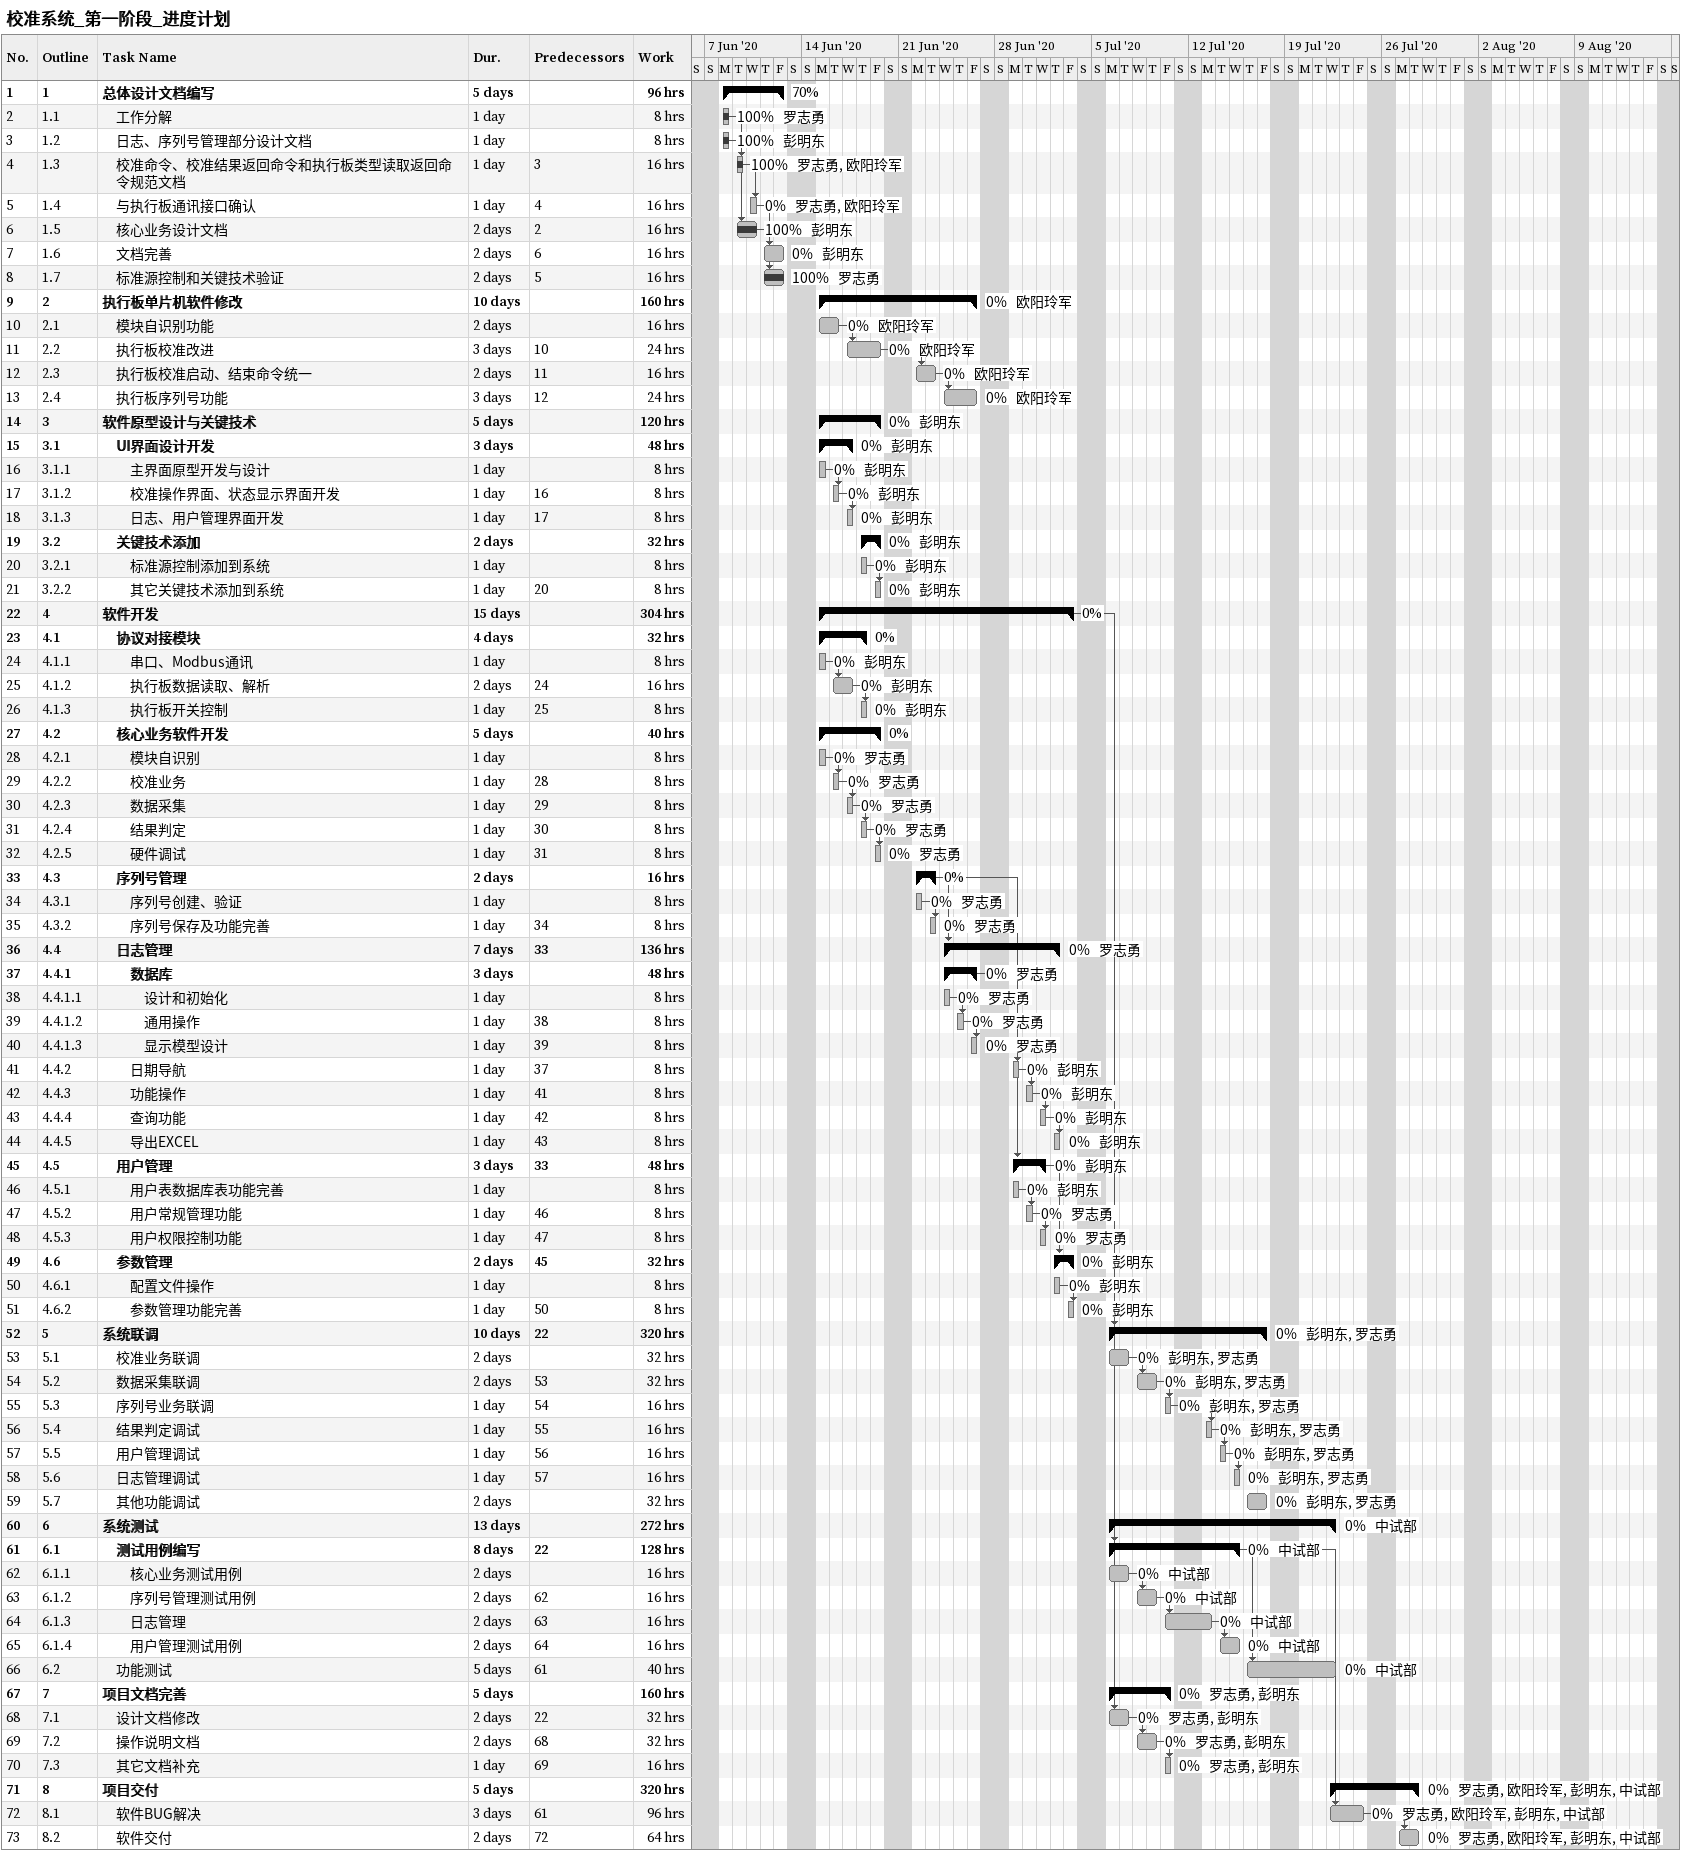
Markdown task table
校准系统_第一阶段_进度计划

| ID | WBS | Task | Duration | Start | Finish | Predecessors | Resources | % complete | Work (h) |
|---|---|---|---|---|---|---|---|---|---|
| 1 | 1 | **总体设计文档编写** | 5d | 2020-06-08 | 2020-06-12 |  |  | 70 | 96 |
| 2 | 1.1 | 工作分解 | 1d | 2020-06-08 | 2020-06-08 |  | 罗志勇 | 100 | 8 |
| 3 | 1.2 | 日志、序列号管理部分设计文档 | 1d | 2020-06-08 | 2020-06-08 |  | 彭明东 | 100 | 8 |
| 4 | 1.3 | 校准命令、校准结果返回命令和执行板类型读取返回命令规范文档 | 1d | 2020-06-09 | 2020-06-09 | 3 | 罗志勇, 欧阳玲军 | 100 | 16 |
| 5 | 1.4 | 与执行板通讯接口确认 | 1d | 2020-06-10 | 2020-06-10 | 4 | 罗志勇, 欧阳玲军 | 0 | 16 |
| 6 | 1.5 | 核心业务设计文档 | 2d | 2020-06-09 | 2020-06-10 | 2 | 彭明东 | 100 | 16 |
| 7 | 1.6 | 文档完善 | 2d | 2020-06-11 | 2020-06-12 | 6 | 彭明东 | 0 | 16 |
| 8 | 1.7 | 标准源控制和关键技术验证 | 2d | 2020-06-11 | 2020-06-12 | 5 | 罗志勇 | 100 | 16 |
| 9 | 2 | **执行板单片机软件修改** | 10d | 2020-06-15 | 2020-06-26 |  | 欧阳玲军 | 0 | 160 |
| 10 | 2.1 | 模块自识别功能 | 2d | 2020-06-15 | 2020-06-16 |  | 欧阳玲军 | 0 | 16 |
| 11 | 2.2 | 执行板校准改进 | 3d | 2020-06-17 | 2020-06-19 | 10 | 欧阳玲军 | 0 | 24 |
| 12 | 2.3 | 执行板校准启动、结束命令统一 | 2d | 2020-06-22 | 2020-06-23 | 11 | 欧阳玲军 | 0 | 16 |
| 13 | 2.4 | 执行板序列号功能 | 3d | 2020-06-24 | 2020-06-26 | 12 | 欧阳玲军 | 0 | 24 |
| 14 | 3 | **软件原型设计与关键技术** | 5d | 2020-06-15 | 2020-06-19 |  | 彭明东 | 0 | 120 |
| 15 | 3.1 | **UI界面设计开发** | 3d | 2020-06-15 | 2020-06-17 |  | 彭明东 | 0 | 48 |
| 16 | 3.1.1 | 主界面原型开发与设计 | 1d | 2020-06-15 | 2020-06-15 |  | 彭明东 | 0 | 8 |
| 17 | 3.1.2 | 校准操作界面、状态显示界面开发 | 1d | 2020-06-16 | 2020-06-16 | 16 | 彭明东 | 0 | 8 |
| 18 | 3.1.3 | 日志、用户管理界面开发 | 1d | 2020-06-17 | 2020-06-17 | 17 | 彭明东 | 0 | 8 |
| 19 | 3.2 | **关键技术添加** | 2d | 2020-06-18 | 2020-06-19 |  | 彭明东 | 0 | 32 |
| 20 | 3.2.1 | 标准源控制添加到系统 | 1d | 2020-06-18 | 2020-06-18 |  | 彭明东 | 0 | 8 |
| 21 | 3.2.2 | 其它关键技术添加到系统 | 1d | 2020-06-19 | 2020-06-19 | 20 | 彭明东 | 0 | 8 |
| 22 | 4 | **软件开发** | 15d | 2020-06-15 | 2020-07-03 |  |  | 0 | 304 |
| 23 | 4.1 | **协议对接模块** | 4d | 2020-06-15 | 2020-06-18 |  |  | 0 | 32 |
| 24 | 4.1.1 | 串口、Modbus通讯 | 1d | 2020-06-15 | 2020-06-15 |  | 彭明东 | 0 | 8 |
| 25 | 4.1.2 | 执行板数据读取、解析 | 2d | 2020-06-16 | 2020-06-17 | 24 | 彭明东 | 0 | 16 |
| 26 | 4.1.3 | 执行板开关控制 | 1d | 2020-06-18 | 2020-06-18 | 25 | 彭明东 | 0 | 8 |
| 27 | 4.2 | **核心业务软件开发** | 5d | 2020-06-15 | 2020-06-19 |  |  | 0 | 40 |
| 28 | 4.2.1 | 模块自识别 | 1d | 2020-06-15 | 2020-06-15 |  | 罗志勇 | 0 | 8 |
| 29 | 4.2.2 | 校准业务 | 1d | 2020-06-16 | 2020-06-16 | 28 | 罗志勇 | 0 | 8 |
| 30 | 4.2.3 | 数据采集 | 1d | 2020-06-17 | 2020-06-17 | 29 | 罗志勇 | 0 | 8 |
| 31 | 4.2.4 | 结果判定 | 1d | 2020-06-18 | 2020-06-18 | 30 | 罗志勇 | 0 | 8 |
| 32 | 4.2.5 | 硬件调试 | 1d | 2020-06-19 | 2020-06-19 | 31 | 罗志勇 | 0 | 8 |
| 33 | 4.3 | **序列号管理** | 2d | 2020-06-22 | 2020-06-23 |  |  | 0 | 16 |
| 34 | 4.3.1 | 序列号创建、验证 | 1d | 2020-06-22 | 2020-06-22 |  | 罗志勇 | 0 | 8 |
| 35 | 4.3.2 | 序列号保存及功能完善 | 1d | 2020-06-23 | 2020-06-23 | 34 | 罗志勇 | 0 | 8 |
| 36 | 4.4 | **日志管理** | 7d | 2020-06-24 | 2020-07-02 | 33 | 罗志勇 | 0 | 136 |
| 37 | 4.4.1 | **数据库** | 3d | 2020-06-24 | 2020-06-26 |  | 罗志勇 | 0 | 48 |
| 38 | 4.4.1.1 | 设计和初始化 | 1d | 2020-06-24 | 2020-06-24 |  | 罗志勇 | 0 | 8 |
| 39 | 4.4.1.2 | 通用操作 | 1d | 2020-06-25 | 2020-06-25 | 38 | 罗志勇 | 0 | 8 |
| 40 | 4.4.1.3 | 显示模型设计 | 1d | 2020-06-26 | 2020-06-26 | 39 | 罗志勇 | 0 | 8 |
| 41 | 4.4.2 | 日期导航 | 1d | 2020-06-29 | 2020-06-29 | 37 | 彭明东 | 0 | 8 |
| 42 | 4.4.3 | 功能操作 | 1d | 2020-06-30 | 2020-06-30 | 41 | 彭明东 | 0 | 8 |
| 43 | 4.4.4 | 查询功能 | 1d | 2020-07-01 | 2020-07-01 | 42 | 彭明东 | 0 | 8 |
| 44 | 4.4.5 | 导出EXCEL | 1d | 2020-07-02 | 2020-07-02 | 43 | 彭明东 | 0 | 8 |
| 45 | 4.5 | **用户管理** | 3d | 2020-06-29 | 2020-07-01 | 33 | 彭明东 | 0 | 48 |
| 46 | 4.5.1 | 用户表数据库表功能完善 | 1d | 2020-06-29 | 2020-06-29 |  | 彭明东 | 0 | 8 |
| 47 | 4.5.2 | 用户常规管理功能 | 1d | 2020-06-30 | 2020-06-30 | 46 | 罗志勇 | 0 | 8 |
| 48 | 4.5.3 | 用户权限控制功能 | 1d | 2020-07-01 | 2020-07-01 | 47 | 罗志勇 | 0 | 8 |
| 49 | 4.6 | **参数管理** | 2d | 2020-07-02 | 2020-07-03 | 45 | 彭明东 | 0 | 32 |
| 50 | 4.6.1 | 配置文件操作 | 1d | 2020-07-02 | 2020-07-02 |  | 彭明东 | 0 | 8 |
| 51 | 4.6.2 | 参数管理功能完善 | 1d | 2020-07-03 | 2020-07-03 | 50 | 彭明东 | 0 | 8 |
| 52 | 5 | **系统联调** | 10d | 2020-07-06 | 2020-07-17 | 22 | 彭明东, 罗志勇 | 0 | 320 |
| 53 | 5.1 | 校准业务联调 | 2d | 2020-07-06 | 2020-07-07 |  | 彭明东, 罗志勇 | 0 | 32 |
| 54 | 5.2 | 数据采集联调 | 2d | 2020-07-08 | 2020-07-09 | 53 | 彭明东, 罗志勇 | 0 | 32 |
| 55 | 5.3 | 序列号业务联调 | 1d | 2020-07-10 | 2020-07-10 | 54 | 彭明东, 罗志勇 | 0 | 16 |
| 56 | 5.4 | 结果判定调试 | 1d | 2020-07-13 | 2020-07-13 | 55 | 彭明东, 罗志勇 | 0 | 16 |
| 57 | 5.5 | 用户管理调试 | 1d | 2020-07-14 | 2020-07-14 | 56 | 彭明东, 罗志勇 | 0 | 16 |
| 58 | 5.6 | 日志管理调试 | 1d | 2020-07-15 | 2020-07-15 | 57 | 彭明东, 罗志勇 | 0 | 16 |
| 59 | 5.7 | 其他功能调试 | 2d | 2020-07-16 | 2020-07-17 |  | 彭明东, 罗志勇 | 0 | 32 |
| 60 | 6 | **系统测试** | 13d | 2020-07-06 | 2020-07-22 |  | 中试部 | 0 | 272 |
| 61 | 6.1 | **测试用例编写** | 8d | 2020-07-06 | 2020-07-15 | 22 | 中试部 | 0 | 128 |
| 62 | 6.1.1 | 核心业务测试用例 | 2d | 2020-07-06 | 2020-07-07 |  | 中试部 | 0 | 16 |
| 63 | 6.1.2 | 序列号管理测试用例 | 2d | 2020-07-08 | 2020-07-09 | 62 | 中试部 | 0 | 16 |
| 64 | 6.1.3 | 日志管理 | 2d | 2020-07-10 | 2020-07-13 | 63 | 中试部 | 0 | 16 |
| 65 | 6.1.4 | 用户管理测试用例 | 2d | 2020-07-14 | 2020-07-15 | 64 | 中试部 | 0 | 16 |
| 66 | 6.2 | 功能测试 | 5d | 2020-07-16 | 2020-07-22 | 61 | 中试部 | 0 | 40 |
| 67 | 7 | **项目文档完善** | 5d | 2020-07-06 | 2020-07-10 |  | 罗志勇, 彭明东 | 0 | 160 |
| 68 | 7.1 | 设计文档修改 | 2d | 2020-07-06 | 2020-07-07 | 22 | 罗志勇, 彭明东 | 0 | 32 |
| 69 | 7.2 | 操作说明文档 | 2d | 2020-07-08 | 2020-07-09 | 68 | 罗志勇, 彭明东 | 0 | 32 |
| 70 | 7.3 | 其它文档补充 | 1d | 2020-07-10 | 2020-07-10 | 69 | 罗志勇, 彭明东 | 0 | 16 |
| 71 | 8 | **项目交付** | 5d | 2020-07-22 | 2020-07-28 |  | 罗志勇, 欧阳玲军, 彭明东, 中试部 | 0 | 320 |
| 72 | 8.1 | 软件BUG解决 | 3d | 2020-07-22 | 2020-07-24 | 61 | 罗志勇, 欧阳玲军, 彭明东, 中试部 | 0 | 96 |
| 73 | 8.2 | 软件交付 | 2d | 2020-07-27 | 2020-07-28 | 72 | 罗志勇, 欧阳玲军, 彭明东, 中试部 | 0 | 64 |
